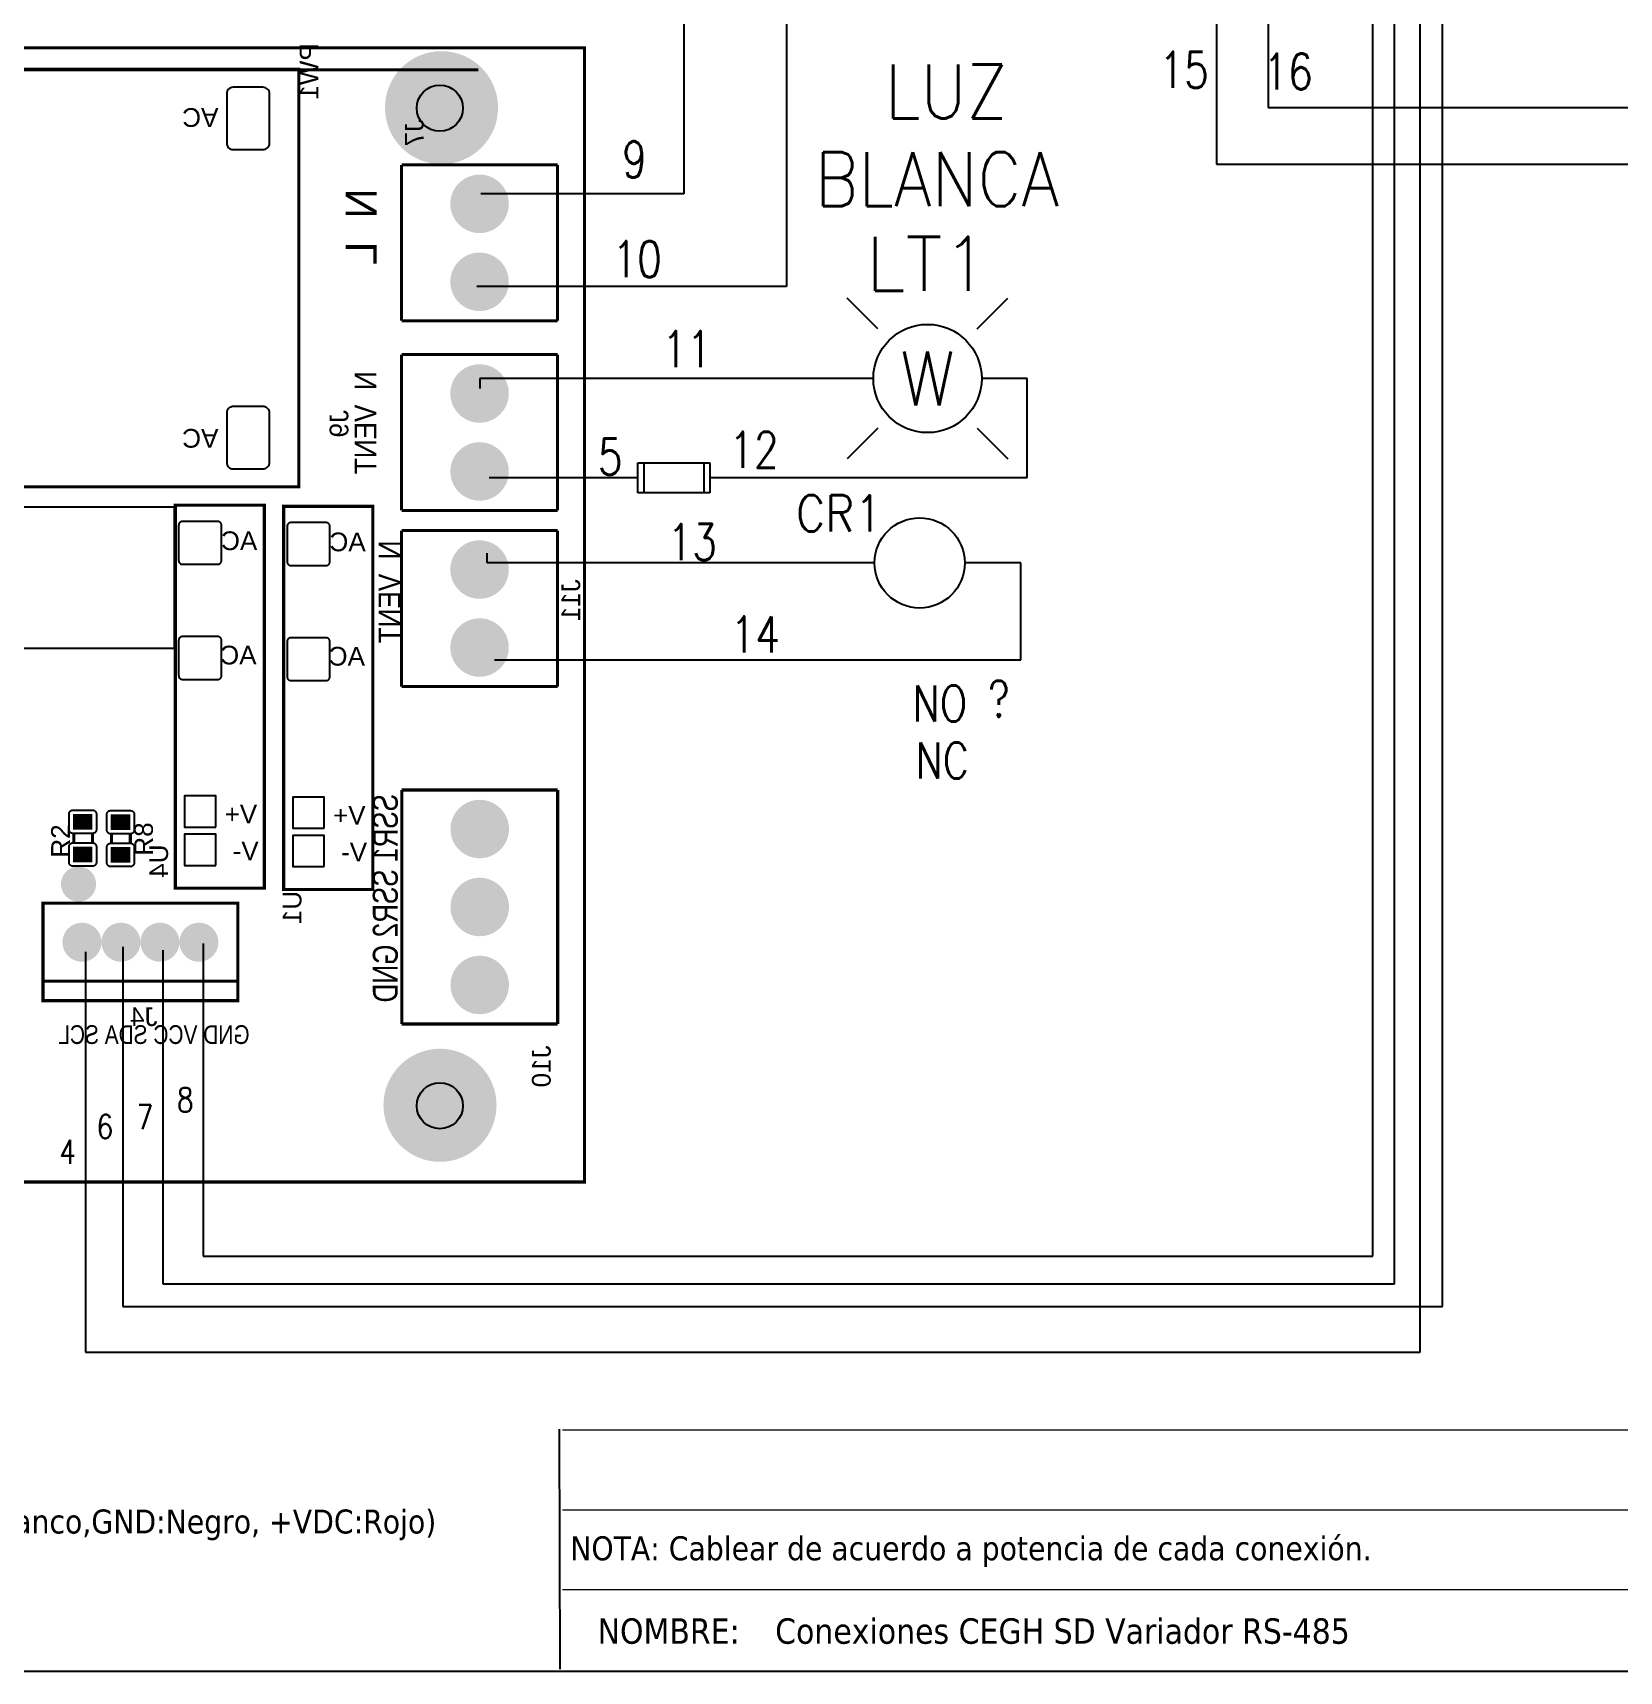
# Model space of a CAD drawing. Header units: inches. Extents: x 15 to 154, y 10 to 111.
# Drawn here: x 134.09 to 142.33, y 94.57 to 103.08 of the extents above; entities that cross this region are included whole.
import ezdxf
from ezdxf.enums import TextEntityAlignment as Align

# ---------------------------------------------------------------- set-up
doc = ezdxf.new("R2010")
doc.units = ezdxf.units.IN
doc.header["$MEASUREMENT"] = 0
doc.linetypes.add('CENTERX2', pattern=[20.32, 12.7, -2.54, 2.54, -2.54])
for name, color, linetype in [('BLK_12AWG', 7, 'Continuous'), ('DESC', 1, 'Continuous'), ('GRY_20AWG', 250, 'Continuous'), ('MISC', 250, 'Continuous'), ('SYMS', 7, 'Continuous'), ('TAGS', 250, 'Continuous'), ('WIREFIXED', 7, 'Continuous'), ('XREF', 7, 'Continuous')]:
    doc.layers.add(name, color=color, linetype=linetype)
doc.styles.add('SLDTEXTSTYLE0', font='tahoma.ttf')
doc.styles.add('WD', font='romans.shx')

# ---------------------------------------------------------------- blocks, each defined once
blk = doc.blocks.new('RPAD')
blk.add_trace([(-0.5, -0.5), (-0.5, 0.5), (0.5, -0.5), (0.5, 0.5)])
blk = doc.blocks.new('EPAD')
at = {"const_width": 0.5}
blk.add_lwpolyline([(-0.25, 0, 1), (0.25, 0, 1)], format="xyb", close=True, dxfattribs=at)
blk = doc.blocks.new('muflaCard')
at = {"const_width": 0.008}
for points in [[(132.5841, 99.0216), (137.3093, 99.0216), (137.3093, 101.9311), (132.5841, 101.9311), (132.5841, 99.0216)], [(132.5841, 99.0216), (137.3093, 99.0216), (137.3093, 101.9311), (132.5841, 101.9311), (132.5841, 99.0216)], [(132.5841, 99.0216), (137.3093, 99.0216), (137.3093, 101.9311), (132.5841, 101.9311), (132.5841, 99.0216)], [(134.5133, 100.805), (136.5763, 100.805), (136.5763, 101.8758), (134.5133, 101.8758), (134.5133, 100.805)], [(134.5133, 100.805), (136.5763, 100.805), (136.5763, 101.8758), (134.5133, 101.8758), (134.5133, 100.805)], [(134.5133, 100.805), (136.5763, 100.805), (136.5763, 101.8758), (134.5133, 101.8758), (134.5133, 100.805)], [(137.0366, 101.8747), (133.3752, 101.8747)], [(137.0366, 101.8747), (133.3752, 101.8747)], [(137.0366, 101.8747), (133.3752, 101.8747)], [(137.24, 101.6308), (136.84, 101.6308)], [(136.84, 101.2308), (136.84, 101.6308)], [(137.24, 101.6308), (136.84, 101.6308)], [(136.84, 101.2308), (136.84, 101.6308)], [(137.24, 101.6308), (136.84, 101.6308)], [(136.84, 101.2308), (136.84, 101.6308)], [(137.24, 101.2308), (137.24, 101.6308)], [(137.24, 101.2308), (137.24, 101.6308)], [(137.24, 101.2308), (137.24, 101.6308)], [(137.24, 101.2308), (136.84, 101.2308)], [(137.24, 101.2308), (136.84, 101.2308)], [(137.24, 101.2308), (136.84, 101.2308)], [(137.24, 101.1443), (136.84, 101.1443)], [(136.84, 100.7443), (136.84, 101.1443)], [(137.24, 101.1443), (136.84, 101.1443)], [(136.84, 100.7443), (136.84, 101.1443)], [(137.24, 101.1443), (136.84, 101.1443)], [(136.84, 100.7443), (136.84, 101.1443)], [(137.24, 100.7443), (137.24, 101.1443)], [(137.24, 100.7443), (137.24, 101.1443)], [(137.24, 100.7443), (137.24, 101.1443)], [(136.2596, 99.7752), (136.488, 99.7752), (136.488, 100.7578), (136.2596, 100.7578), (136.2596, 99.7752)], [(136.2596, 99.7752), (136.488, 99.7752), (136.488, 100.7578), (136.2596, 100.7578), (136.2596, 99.7752)], [(136.2596, 99.7752), (136.488, 99.7752), (136.488, 100.7578), (136.2596, 100.7578), (136.2596, 99.7752)], [(136.5376, 99.7722), (136.766, 99.7722), (136.766, 100.7548), (136.5376, 100.7548), (136.5376, 99.7722)], [(136.5376, 99.7722), (136.766, 99.7722), (136.766, 100.7548), (136.5376, 100.7548), (136.5376, 99.7722)], [(136.5376, 99.7722), (136.766, 99.7722), (136.766, 100.7548), (136.5376, 100.7548), (136.5376, 99.7722)], [(137.24, 100.7443), (136.84, 100.7443)], [(137.24, 100.7443), (136.84, 100.7443)], [(137.24, 100.7443), (136.84, 100.7443)], [(137.24, 100.6927), (136.84, 100.6927)], [(136.84, 100.2927), (136.84, 100.6927)], [(137.24, 100.6927), (136.84, 100.6927)], [(136.84, 100.2927), (136.84, 100.6927)], [(137.24, 100.6927), (136.84, 100.6927)], [(136.84, 100.2927), (136.84, 100.6927)], [(137.24, 100.2927), (137.24, 100.6927)], [(137.24, 100.2927), (137.24, 100.6927)], [(137.24, 100.2927), (137.24, 100.6927)], [(137.24, 100.2927), (136.84, 100.2927)], [(137.24, 100.2927), (136.84, 100.2927)], [(137.24, 100.2927), (136.84, 100.2927)], [(136.8404, 100.0271), (137.2404, 100.0271)], [(136.8404, 99.4271), (136.8404, 100.0271)], [(136.8404, 100.0271), (137.2404, 100.0271)], [(136.8404, 99.4271), (136.8404, 100.0271)], [(136.8404, 100.0271), (137.2404, 100.0271)], [(136.8404, 99.4271), (136.8404, 100.0271)], [(137.2404, 100.0271), (137.2404, 99.4271)], [(137.2404, 100.0271), (137.2404, 99.4271)], [(137.2404, 100.0271), (137.2404, 99.4271)], [(135.9992, 99.8907), (135.9992, 99.9177)], [(135.9992, 99.8907), (135.9992, 99.9177)], [(135.9992, 99.8907), (135.9992, 99.9177)], [(136.0472, 99.8907), (136.0472, 99.9187)], [(136.0472, 99.8907), (136.0472, 99.9187)], [(136.0472, 99.8907), (136.0472, 99.9187)], [(136.0962, 99.8897), (136.0962, 99.9167)], [(136.0962, 99.8897), (136.0962, 99.9167)], [(136.0962, 99.8897), (136.0962, 99.9167)], [(136.1442, 99.8897), (136.1442, 99.9177)], [(136.1442, 99.8897), (136.1442, 99.9177)], [(136.1442, 99.8897), (136.1442, 99.9177)], [(135.9202, 99.4867), (136.4202, 99.4867), (136.4202, 99.7367), (135.9202, 99.7367), (135.9202, 99.4867)], [(135.9202, 99.4867), (136.4202, 99.4867), (136.4202, 99.7367), (135.9202, 99.7367), (135.9202, 99.4867)], [(135.9202, 99.4867), (136.4202, 99.4867), (136.4202, 99.7367), (135.9202, 99.7367), (135.9202, 99.4867)], [(135.9202, 99.5367), (136.4202, 99.5367)], [(135.9202, 99.5367), (136.4202, 99.5367)], [(135.9202, 99.5367), (136.4202, 99.5367)], [(136.8404, 99.4271), (137.2404, 99.4271)], [(136.8404, 99.4271), (137.2404, 99.4271)], [(136.8404, 99.4271), (137.2404, 99.4271)]]:
    blk.add_lwpolyline(points, dxfattribs=at)
for points in [[(136.4084, 101.6698), (136.4844, 101.6698), (136.4878, 101.6702), (136.491, 101.6711), (136.4939, 101.6727), (136.4964, 101.6747), (136.4985, 101.6773), (136.5, 101.6801), (136.501, 101.6834), (136.5014, 101.6868), (136.5014, 101.8128), (136.501, 101.8163), (136.5, 101.8195), (136.4985, 101.8224), (136.4964, 101.8249), (136.4939, 101.827), (136.491, 101.8285), (136.4878, 101.8295), (136.4844, 101.8298), (136.4084, 101.8298), (136.4049, 101.8295), (136.4017, 101.8285), (136.3988, 101.827), (136.3963, 101.8249), (136.3942, 101.8224), (136.3927, 101.8195), (136.3917, 101.8163), (136.3914, 101.8128), (136.3914, 101.6868), (136.3917, 101.6834), (136.3927, 101.6801), (136.3942, 101.6773), (136.3963, 101.6747), (136.3988, 101.6727), (136.4017, 101.6711), (136.4049, 101.6702), (136.4084, 101.6698)], [(136.4084, 100.8509), (136.4844, 100.8509), (136.4878, 100.8513), (136.491, 100.8522), (136.4939, 100.8538), (136.4964, 100.8559), (136.4985, 100.8584), (136.5, 100.8612), (136.501, 100.8645), (136.5014, 100.8679), (136.5014, 100.9939), (136.501, 100.9974), (136.5, 101.0006), (136.4985, 101.0035), (136.4964, 101.006), (136.4939, 101.0081), (136.491, 101.0096), (136.4878, 101.0106), (136.4844, 101.0109), (136.4084, 101.0109), (136.4049, 101.0106), (136.4017, 101.0096), (136.3988, 101.0081), (136.3963, 101.006), (136.3942, 101.0035), (136.3927, 101.0006), (136.3917, 100.9974), (136.3914, 100.9939), (136.3914, 100.8679), (136.3917, 100.8645), (136.3927, 100.8612), (136.3942, 100.8584), (136.3963, 100.8559), (136.3988, 100.8538), (136.4017, 100.8522), (136.4049, 100.8513), (136.4084, 100.8509)], [(136.3782, 100.6161), (136.3782, 100.7061), (136.3782, 100.7071), (136.378, 100.7081), (136.3778, 100.7091), (136.3775, 100.71), (136.377, 100.7109), (136.3766, 100.7117), (136.376, 100.7125), (136.3753, 100.7132), (136.3746, 100.7138), (136.3739, 100.7144), (136.373, 100.7149), (136.3722, 100.7153), (136.3712, 100.7156), (136.3703, 100.7159), (136.3693, 100.716), (136.3682, 100.7161), (136.2782, 100.7161), (136.2772, 100.716), (136.2762, 100.7159), (136.2752, 100.7156), (136.2743, 100.7153), (136.2734, 100.7149), (136.2726, 100.7144), (136.2718, 100.7138), (136.2711, 100.7132), (136.2705, 100.7125), (136.2699, 100.7117), (136.2694, 100.7109), (136.269, 100.71), (136.2687, 100.7091), (136.2684, 100.7081), (136.2683, 100.7071), (136.2682, 100.7061), (136.2682, 100.6161), (136.2683, 100.615), (136.2684, 100.614), (136.2687, 100.6131), (136.269, 100.6121), (136.2694, 100.6113), (136.2699, 100.6104), (136.2705, 100.6097), (136.2711, 100.609), (136.2718, 100.6083), (136.2726, 100.6078), (136.2734, 100.6073), (136.2743, 100.6068), (136.2752, 100.6065), (136.2762, 100.6063), (136.2772, 100.6061), (136.2782, 100.6061), (136.3682, 100.6061), (136.3693, 100.6061), (136.3703, 100.6063), (136.3712, 100.6065), (136.3722, 100.6068), (136.373, 100.6073), (136.3739, 100.6078), (136.3746, 100.6083), (136.3753, 100.609), (136.376, 100.6097), (136.3766, 100.6104), (136.377, 100.6113), (136.3775, 100.6121), (136.3778, 100.6131), (136.378, 100.614), (136.3782, 100.615), (136.3782, 100.6161)], [(136.6562, 100.6131), (136.6562, 100.7031), (136.6562, 100.7041), (136.656, 100.7051), (136.6558, 100.7061), (136.6555, 100.707), (136.655, 100.7079), (136.6546, 100.7087), (136.654, 100.7095), (136.6533, 100.7102), (136.6526, 100.7108), (136.6519, 100.7114), (136.651, 100.7119), (136.6502, 100.7123), (136.6492, 100.7126), (136.6483, 100.7129), (136.6473, 100.713), (136.6462, 100.7131), (136.5562, 100.7131), (136.5552, 100.713), (136.5542, 100.7129), (136.5532, 100.7126), (136.5523, 100.7123), (136.5514, 100.7119), (136.5506, 100.7114), (136.5498, 100.7108), (136.5491, 100.7102), (136.5485, 100.7095), (136.5479, 100.7087), (136.5474, 100.7079), (136.547, 100.707), (136.5467, 100.7061), (136.5464, 100.7051), (136.5463, 100.7041), (136.5462, 100.7031), (136.5462, 100.6131), (136.5463, 100.612), (136.5464, 100.611), (136.5467, 100.6101), (136.547, 100.6091), (136.5474, 100.6083), (136.5479, 100.6074), (136.5485, 100.6067), (136.5491, 100.606), (136.5498, 100.6053), (136.5506, 100.6048), (136.5514, 100.6043), (136.5523, 100.6038), (136.5532, 100.6035), (136.5542, 100.6033), (136.5552, 100.6031), (136.5562, 100.6031), (136.6462, 100.6031), (136.6473, 100.6031), (136.6483, 100.6033), (136.6492, 100.6035), (136.6502, 100.6038), (136.651, 100.6043), (136.6519, 100.6048), (136.6526, 100.6053), (136.6533, 100.606), (136.654, 100.6067), (136.6546, 100.6074), (136.655, 100.6083), (136.6555, 100.6091), (136.6558, 100.6101), (136.656, 100.611), (136.6562, 100.612), (136.6562, 100.6131)], [(136.3782, 100.3208), (136.3782, 100.4108), (136.3782, 100.4118), (136.378, 100.4128), (136.3778, 100.4138), (136.3775, 100.4147), (136.377, 100.4156), (136.3766, 100.4164), (136.376, 100.4172), (136.3753, 100.4179), (136.3746, 100.4185), (136.3739, 100.4191), (136.373, 100.4196), (136.3722, 100.42), (136.3712, 100.4204), (136.3703, 100.4206), (136.3693, 100.4207), (136.3682, 100.4208), (136.2782, 100.4208), (136.2772, 100.4207), (136.2762, 100.4206), (136.2752, 100.4204), (136.2743, 100.42), (136.2734, 100.4196), (136.2726, 100.4191), (136.2718, 100.4185), (136.2711, 100.4179), (136.2705, 100.4172), (136.2699, 100.4164), (136.2694, 100.4156), (136.269, 100.4147), (136.2687, 100.4138), (136.2684, 100.4128), (136.2683, 100.4118), (136.2682, 100.4108), (136.2682, 100.3208), (136.2683, 100.3198), (136.2684, 100.3187), (136.2687, 100.3178), (136.269, 100.3169), (136.2694, 100.316), (136.2699, 100.3152), (136.2705, 100.3144), (136.2711, 100.3137), (136.2718, 100.313), (136.2726, 100.3125), (136.2734, 100.312), (136.2743, 100.3116), (136.2752, 100.3112), (136.2762, 100.311), (136.2772, 100.3108), (136.2782, 100.3108), (136.3682, 100.3108), (136.3693, 100.3108), (136.3703, 100.311), (136.3712, 100.3112), (136.3722, 100.3116), (136.373, 100.312), (136.3739, 100.3125), (136.3746, 100.313), (136.3753, 100.3137), (136.376, 100.3144), (136.3766, 100.3152), (136.377, 100.316), (136.3775, 100.3169), (136.3778, 100.3178), (136.378, 100.3187), (136.3782, 100.3198), (136.3782, 100.3208)], [(136.6562, 100.3178), (136.6562, 100.4078), (136.6562, 100.4088), (136.656, 100.4098), (136.6558, 100.4108), (136.6555, 100.4117), (136.655, 100.4126), (136.6546, 100.4134), (136.654, 100.4142), (136.6533, 100.4149), (136.6526, 100.4155), (136.6519, 100.4161), (136.651, 100.4166), (136.6502, 100.417), (136.6492, 100.4174), (136.6483, 100.4176), (136.6473, 100.4177), (136.6462, 100.4178), (136.5562, 100.4178), (136.5552, 100.4177), (136.5542, 100.4176), (136.5532, 100.4174), (136.5523, 100.417), (136.5514, 100.4166), (136.5506, 100.4161), (136.5498, 100.4155), (136.5491, 100.4149), (136.5485, 100.4142), (136.5479, 100.4134), (136.5474, 100.4126), (136.547, 100.4117), (136.5467, 100.4108), (136.5464, 100.4098), (136.5463, 100.4088), (136.5462, 100.4078), (136.5462, 100.3178), (136.5463, 100.3168), (136.5464, 100.3157), (136.5467, 100.3148), (136.547, 100.3139), (136.5474, 100.313), (136.5479, 100.3122), (136.5485, 100.3114), (136.5491, 100.3107), (136.5498, 100.31), (136.5506, 100.3095), (136.5514, 100.309), (136.5523, 100.3086), (136.5532, 100.3082), (136.5542, 100.308), (136.5552, 100.3078), (136.5562, 100.3078), (136.6462, 100.3078), (136.6473, 100.3078), (136.6483, 100.308), (136.6492, 100.3082), (136.6502, 100.3086), (136.651, 100.309), (136.6519, 100.3095), (136.6526, 100.31), (136.6533, 100.3107), (136.654, 100.3114), (136.6546, 100.3122), (136.655, 100.313), (136.6555, 100.3139), (136.6558, 100.3148), (136.656, 100.3157), (136.6562, 100.3168), (136.6562, 100.3178)], [(136.3632, 99.9321), (136.3632, 100.0121), (136.2832, 100.0121), (136.2832, 99.9321), (136.3632, 99.9321)], [(136.6412, 99.9291), (136.6412, 100.0091), (136.5612, 100.0091), (136.5612, 99.9291), (136.6412, 99.9291)], [(135.9872, 99.9257), (135.9872, 99.9657), (135.9873, 99.9667), (135.9874, 99.9677), (135.9877, 99.9687), (135.988, 99.9696), (135.9884, 99.9705), (135.9889, 99.9713), (135.9895, 99.9721), (135.9901, 99.9728), (135.9908, 99.9734), (135.9916, 99.974), (135.9924, 99.9745), (135.9933, 99.9749), (135.9942, 99.9752), (135.9952, 99.9755), (135.9962, 99.9756), (135.9972, 99.9757), (136.0472, 99.9757), (136.0483, 99.9756), (136.0493, 99.9755), (136.0502, 99.9752), (136.0512, 99.9749), (136.052, 99.9745), (136.0529, 99.974), (136.0536, 99.9734), (136.0543, 99.9728), (136.055, 99.9721), (136.0556, 99.9713), (136.056, 99.9705), (136.0565, 99.9696), (136.0568, 99.9687), (136.057, 99.9677), (136.0572, 99.9667), (136.0572, 99.9657), (136.0572, 99.9257), (136.0572, 99.9246), (136.057, 99.9236), (136.0568, 99.9227), (136.0565, 99.9217), (136.056, 99.9209), (136.0556, 99.92), (136.055, 99.9193), (136.0543, 99.9186), (136.0536, 99.9179), (136.0529, 99.9173), (136.052, 99.9169), (136.0512, 99.9164), (136.0502, 99.9161), (136.0493, 99.9159), (136.0483, 99.9157), (136.0472, 99.9157), (135.9972, 99.9157), (135.9962, 99.9157), (135.9952, 99.9159), (135.9942, 99.9161), (135.9933, 99.9164), (135.9924, 99.9169), (135.9916, 99.9173), (135.9908, 99.9179), (135.9901, 99.9186), (135.9895, 99.9193), (135.9889, 99.92), (135.9884, 99.9209), (135.988, 99.9217), (135.9877, 99.9227), (135.9874, 99.9236), (135.9873, 99.9246), (135.9872, 99.9257)], [(136.0842, 99.9247), (136.0842, 99.9647), (136.0843, 99.9657), (136.0844, 99.9667), (136.0847, 99.9677), (136.085, 99.9686), (136.0854, 99.9695), (136.0859, 99.9703), (136.0865, 99.9711), (136.0871, 99.9718), (136.0878, 99.9724), (136.0886, 99.973), (136.0894, 99.9735), (136.0903, 99.9739), (136.0912, 99.9742), (136.0922, 99.9745), (136.0932, 99.9746), (136.0942, 99.9747), (136.1442, 99.9747), (136.1453, 99.9746), (136.1463, 99.9745), (136.1472, 99.9742), (136.1482, 99.9739), (136.149, 99.9735), (136.1499, 99.973), (136.1506, 99.9724), (136.1513, 99.9718), (136.152, 99.9711), (136.1526, 99.9703), (136.153, 99.9695), (136.1535, 99.9686), (136.1538, 99.9677), (136.154, 99.9667), (136.1542, 99.9657), (136.1542, 99.9647), (136.1542, 99.9247), (136.1542, 99.9236), (136.154, 99.9226), (136.1538, 99.9217), (136.1535, 99.9207), (136.153, 99.9199), (136.1526, 99.919), (136.152, 99.9183), (136.1513, 99.9176), (136.1506, 99.9169), (136.1499, 99.9163), (136.149, 99.9159), (136.1482, 99.9154), (136.1472, 99.9151), (136.1463, 99.9149), (136.1453, 99.9147), (136.1442, 99.9147), (136.0942, 99.9147), (136.0932, 99.9147), (136.0922, 99.9149), (136.0912, 99.9151), (136.0903, 99.9154), (136.0894, 99.9159), (136.0886, 99.9163), (136.0878, 99.9169), (136.0871, 99.9176), (136.0865, 99.9183), (136.0859, 99.919), (136.0854, 99.9199), (136.085, 99.9207), (136.0847, 99.9217), (136.0844, 99.9226), (136.0843, 99.9236), (136.0842, 99.9247)], [(136.3632, 99.8337), (136.3632, 99.9137), (136.2832, 99.9137), (136.2832, 99.8337), (136.3632, 99.8337)], [(136.6412, 99.8307), (136.6412, 99.9107), (136.5612, 99.9107), (136.5612, 99.8307), (136.6412, 99.8307)], [(135.9872, 99.8417), (135.9872, 99.8817), (135.9873, 99.8827), (135.9874, 99.8837), (135.9877, 99.8847), (135.988, 99.8856), (135.9884, 99.8865), (135.9889, 99.8873), (135.9895, 99.8881), (135.9901, 99.8888), (135.9908, 99.8894), (135.9916, 99.89), (135.9924, 99.8905), (135.9933, 99.8909), (135.9942, 99.8912), (135.9952, 99.8915), (135.9962, 99.8916), (135.9972, 99.8917), (136.0472, 99.8917), (136.0483, 99.8916), (136.0493, 99.8915), (136.0502, 99.8912), (136.0512, 99.8909), (136.052, 99.8905), (136.0529, 99.89), (136.0536, 99.8894), (136.0543, 99.8888), (136.055, 99.8881), (136.0556, 99.8873), (136.056, 99.8865), (136.0565, 99.8856), (136.0568, 99.8847), (136.057, 99.8837), (136.0572, 99.8827), (136.0572, 99.8817), (136.0572, 99.8417), (136.0572, 99.8406), (136.057, 99.8396), (136.0568, 99.8387), (136.0565, 99.8377), (136.056, 99.8369), (136.0556, 99.836), (136.055, 99.8353), (136.0543, 99.8346), (136.0536, 99.8339), (136.0529, 99.8333), (136.052, 99.8329), (136.0512, 99.8324), (136.0502, 99.8321), (136.0493, 99.8319), (136.0483, 99.8317), (136.0472, 99.8317), (135.9972, 99.8317), (135.9962, 99.8317), (135.9952, 99.8319), (135.9942, 99.8321), (135.9933, 99.8324), (135.9924, 99.8329), (135.9916, 99.8333), (135.9908, 99.8339), (135.9901, 99.8346), (135.9895, 99.8353), (135.9889, 99.836), (135.9884, 99.8369), (135.988, 99.8377), (135.9877, 99.8387), (135.9874, 99.8396), (135.9873, 99.8406), (135.9872, 99.8417)], [(136.0842, 99.8407), (136.0842, 99.8807), (136.0843, 99.8817), (136.0844, 99.8827), (136.0847, 99.8837), (136.085, 99.8846), (136.0854, 99.8855), (136.0859, 99.8863), (136.0865, 99.8871), (136.0871, 99.8878), (136.0878, 99.8884), (136.0886, 99.889), (136.0894, 99.8895), (136.0903, 99.8899), (136.0912, 99.8902), (136.0922, 99.8905), (136.0932, 99.8906), (136.0942, 99.8907), (136.1442, 99.8907), (136.1453, 99.8906), (136.1463, 99.8905), (136.1472, 99.8902), (136.1482, 99.8899), (136.149, 99.8895), (136.1499, 99.889), (136.1506, 99.8884), (136.1513, 99.8878), (136.152, 99.8871), (136.1526, 99.8863), (136.153, 99.8855), (136.1535, 99.8846), (136.1538, 99.8837), (136.154, 99.8827), (136.1542, 99.8817), (136.1542, 99.8807), (136.1542, 99.8407), (136.1542, 99.8396), (136.154, 99.8386), (136.1538, 99.8377), (136.1535, 99.8367), (136.153, 99.8359), (136.1526, 99.835), (136.152, 99.8343), (136.1513, 99.8336), (136.1506, 99.8329), (136.1499, 99.8323), (136.149, 99.8319), (136.1482, 99.8314), (136.1472, 99.8311), (136.1463, 99.8309), (136.1453, 99.8307), (136.1442, 99.8307), (136.0942, 99.8307), (136.0932, 99.8307), (136.0922, 99.8309), (136.0912, 99.8311), (136.0903, 99.8314), (136.0894, 99.8319), (136.0886, 99.8323), (136.0878, 99.8329), (136.0871, 99.8336), (136.0865, 99.8343), (136.0859, 99.835), (136.0854, 99.8359), (136.085, 99.8367), (136.0847, 99.8377), (136.0844, 99.8386), (136.0843, 99.8396), (136.0842, 99.8407)]]:
    blk.add_lwpolyline(points, close=True)
blk.add_lwpolyline([(135.2867, 100.7535), (136.257, 100.7535), (136.257, 100.39), (135.2867, 100.39), (135.2867, 100.7535)])
for centre in [(136.9382, 101.7763), (136.9382, 101.7763), (136.9382, 101.7763), (136.9382, 99.2173), (136.9382, 99.2173), (136.9382, 99.2173)]:
    blk.add_circle(centre, 0.0591)
for p, xscale, yscale in [((136.9424, 101.7775), 0.29, 0.29), ((137.04, 101.5308), 0.15, 0.15), ((137.04, 101.3308), 0.15, 0.15), ((137.04, 101.0443), 0.15, 0.15), ((137.04, 100.8443), 0.15, 0.15), ((137.04, 100.5927), 0.15, 0.15), ((137.04, 100.3927), 0.15, 0.15), ((137.0404, 99.9271), 0.15, 0.15), ((136.0115, 99.7859), 0.09, 0.09), ((137.0404, 99.7271), 0.15, 0.15), ((136.0202, 99.6367), 0.1, 0.1), ((136.1202, 99.6367), 0.1, 0.1), ((136.2202, 99.6367), 0.1, 0.1), ((136.3202, 99.6367), 0.1, 0.1), ((137.0404, 99.5271), 0.15, 0.15), ((136.9385, 99.2185), 0.29, 0.29)]:
    blk.add_blockref('EPAD', p, dxfattribs=dict(xscale=xscale, yscale=yscale))
at = {"xscale": 0.04, "yscale": 0.05, "rotation": 90}
for p in [(136.0222, 99.9457), (136.1192, 99.9447), (136.0222, 99.8617), (136.1192, 99.8607)]:
    blk.add_blockref('RPAD', p, dxfattribs=at)
at = {"text_generation_flag": 2}
for s, height, width, p in [('PW1', 0.048, 1.041667, (136.6264, 101.9429)), ('PW1', 0.048, 1.041667, (136.6264, 101.9429)), ('PW1', 0.048, 1.041667, (136.6264, 101.9429)), ('J7', 0.048, 1.041667, (136.8964, 101.7486)), ('J7', 0.048, 1.041667, (136.8964, 101.7486)), ('J7', 0.048, 1.041667, (136.8964, 101.7486)), ('N  VENT', 0.056, 0.892857, (136.7753, 101.1013)), ('N  VENT', 0.056, 0.892857, (136.7753, 101.1013)), ('N  VENT', 0.056, 0.892857, (136.7753, 101.1013)), ('J9', 0.048, 1.041667, (136.7035, 101.0021)), ('J9', 0.048, 1.041667, (136.7035, 101.0021)), ('J9', 0.048, 1.041667, (136.7035, 101.0021)), ('N  VENT', 0.056, 0.892857, (136.8373, 100.6673)), ('N  VENT', 0.056, 0.892857, (136.8373, 100.6673)), ('N  VENT', 0.056, 0.892857, (136.8373, 100.6673)), ('J11', 0.048, 1.041667, (137.298, 100.5677)), ('J11', 0.048, 1.041667, (137.298, 100.5677)), ('J11', 0.048, 1.041667, (137.298, 100.5677)), ('SSR1 SSR2 GND', 0.064, 0.78125, (136.8302, 100.0172)), ('SSR1 SSR2 GND', 0.064, 0.78125, (136.8302, 100.0172)), ('SSR1 SSR2 GND', 0.064, 0.78125, (136.8302, 100.0172)), ('U4', 0.048, 1.041667, (136.241, 99.8875)), ('U4', 0.048, 1.041667, (136.241, 99.8875)), ('U4', 0.048, 1.041667, (136.241, 99.8875)), ('U1', 0.048, 1.041667, (136.583, 99.7685)), ('U1', 0.048, 1.041667, (136.583, 99.7685)), ('U1', 0.048, 1.041667, (136.583, 99.7685)), ('J10', 0.048, 1.041667, (137.2224, 99.3721)), ('J10', 0.048, 1.041667, (137.2224, 99.3721)), ('J10', 0.048, 1.041667, (137.2224, 99.3721))]:
    blk.add_text(s, height=height, rotation=90, dxfattribs=dict(at, width=width)).set_placement(p)
at = {"width": 1.041667}
for s, rotation, p in [('AC', 180, (136.3703, 101.7763)), ('AC', 180, (136.3703, 101.7763)), ('AC', 180, (136.3703, 101.7763)), ('AC', 180, (136.3703, 100.9534)), ('AC', 180, (136.3703, 100.9534)), ('AC', 180, (136.3703, 100.9534)), ('R2', 90, (135.9892, 99.8537)), ('R2', 90, (135.9892, 99.8537)), ('R2', 90, (135.9892, 99.8537)), ('R8', 90, (136.2022, 99.8587)), ('R8', 90, (136.2022, 99.8587)), ('R8', 90, (136.2022, 99.8587))]:
    blk.add_text(s, height=0.048, rotation=rotation, dxfattribs=at).set_placement(p)
at = {"text_generation_flag": 2}
blk.add_text('N  L', height=0.08, rotation=90, dxfattribs=at).set_placement((136.7763, 101.5703))
blk.add_text('N  L', height=0.08, rotation=90, dxfattribs=at).set_placement((136.7763, 101.5703))
blk.add_text('N  L', height=0.08, rotation=90, dxfattribs=at).set_placement((136.7763, 101.5703))
for s, width, p in [('AC', 1.041667, (136.4701, 100.6426)), ('AC', 1.041667, (136.4701, 100.6426)), ('AC', 1.041667, (136.4701, 100.6426)), ('AC', 1.041667, (136.7481, 100.6396)), ('AC', 1.041667, (136.7481, 100.6396)), ('AC', 1.041667, (136.7481, 100.6396)), ('AC', 1.041667, (136.4682, 100.3493)), ('AC', 1.041667, (136.4682, 100.3493)), ('AC', 1.041667, (136.4682, 100.3493)), ('AC', 1.041667, (136.7462, 100.3463)), ('AC', 1.041667, (136.7462, 100.3463)), ('AC', 1.041667, (136.7462, 100.3463)), ('V+', 1.041667, (136.4697, 99.9416)), ('V+', 1.041667, (136.4697, 99.9416)), ('V+', 1.041667, (136.4697, 99.9416)), ('V+', 1.041667, (136.7477, 99.9386)), ('V+', 1.041667, (136.7477, 99.9386)), ('V+', 1.041667, (136.7477, 99.9386)), ('V-', 1.041667, (136.4736, 99.8471)), ('V-', 1.041667, (136.4736, 99.8471)), ('V-', 1.041667, (136.4736, 99.8471)), ('V-', 1.041667, (136.7516, 99.8441)), ('V-', 1.041667, (136.7516, 99.8441)), ('V-', 1.041667, (136.7516, 99.8441)), ('J4', 1.041667, (136.2142, 99.4217)), ('J4', 1.041667, (136.2142, 99.4217)), ('J4', 1.041667, (136.2142, 99.4217)), ('GND VCC SDA SCL', 0.833333, (136.4502, 99.3758)), ('GND VCC SDA SCL', 0.833333, (136.4502, 99.3758)), ('GND VCC SDA SCL', 0.833333, (136.4502, 99.3758))]:
    blk.add_text(s, height=0.048, dxfattribs=dict(at, width=width)).set_placement(p)
blk = doc.blocks.new('HLT1W')
for p, q in [((-0.1149, 0.1149), (-0.1856, 0.1856)), ((0.1149, 0.1149), (0.1856, 0.1856)), ((-0.1149, -0.1149), (-0.1856, -0.1856)), ((0.1149, -0.1149), (0.1856, -0.1856))]:
    blk.add_line(p, q)
blk.add_circle((0, 0), 0.125)
at = {"style": 'WD', "width": 0.7}
for tag, p in [('INST', (0.0055, 0.5282)), ('LOC', (0.0055, 0.3586))]:
    blk.add_attdef(tag, text='', height=0.125, dxfattribs=at).set_placement(p, align=Align.CENTER)
at = {"style": 'WD'}
blk.add_attdef('TAG1', text='', height=0.125, dxfattribs=at).set_placement((0, 0.2024), align=Align.CENTER)
at = {"style": 'WD', "flags": 9}
blk.add_attdef('FAMILY', text='', height=0.01, dxfattribs=at).set_placement((-0.0053, 0.1606), align=Align.CENTER)
at = {"linetype": 'Continuous', "style": 'WD', "flags": 1}
for tag, p in [('MFG', (0, 0.1208)), ('CAT', (0, 0.1403))]:
    blk.add_attdef(tag, text='', height=0.01, dxfattribs=at).set_placement(p, align=Align.MIDDLE)
at = {"style": 'WD'}
for tag, p, width in [('DESC1', (1.125, 0), 0.9), ('WDTAGALT', (1.125, -0.3125), 0.7)]:
    blk.add_attdef(tag, p, '', height=0.125, dxfattribs=dict(at, width=width))
at = {"linetype": 'Continuous', "style": 'WD', "flags": 9}
blk.add_attdef('ASSYCODE', text='', height=0.01, dxfattribs=at).set_placement((-0.001, 0.0957), align=Align.CENTER)
at = {"style": 'WD'}
blk.add_attdef('COLOR', text='', height=0.125, dxfattribs=at).set_placement((0, 0), align=Align.MIDDLE)
at = {"style": 'WD', "flags": 1}
for tag, p in [('X4TERM01', (-0.125, 0)), ('X1TERM02', (0.125, 0))]:
    blk.add_attdef(tag, p, '', height=0.0125, dxfattribs=at)
at = {"linetype": 'Continuous', "style": 'WD', "flags": 8}
blk.add_attdef('TERM01', text='', height=0.125, dxfattribs=at).set_placement((-0.175, -0.0314), align=Align.TOP_RIGHT)
blk.add_attdef('TERM02', text='', height=0.125, dxfattribs=at).set_placement((0.175, -0.0314), align=Align.TOP_LEFT)
at = {"style": 'WD', "width": 0.9}
blk.add_attdef('DESC2', text='', height=0.125, dxfattribs=at).set_placement((1.125, -0.0312), align=Align.TOP_LEFT)
blk = doc.blocks.new('HCR1')
blk.add_circle((0, 0), 0.1562)
at = {"style": 'WD'}
for tag, width, p in [('INST', 0.7, (0.0055, 0.5282)), ('LOC', 0.7, (0.0055, 0.3586)), ('TAG1', 0.9, (0, 0.2024))]:
    blk.add_attdef(tag, text='', height=0.125, dxfattribs=dict(at, width=width)).set_placement(p, align=Align.CENTER)
at = {"style": 'WD', "flags": 9}
blk.add_attdef('FAMILY', text='', height=0.01, dxfattribs=at).set_placement((-0.0053, 0.1698), align=Align.CENTER)
at = {"style": 'WD'}
for tag, p, width in [('DESC1', (1.126, 0.0757), 0.9), ('DESC2', (1.126, -0.0806), 0.9), ('DESC3', (1.126, -0.2368), 0.9), ('XREFNO', (1.3591, -0.3931), 0.8), ('XREFNC', (1.3591, -0.5493), 0.8)]:
    blk.add_attdef(tag, p, '', height=0.125, dxfattribs=dict(at, width=width))
at = {"linetype": 'Continuous', "style": 'WD', "flags": 9}
blk.add_attdef('ASSYCODE', text='', height=0.01, dxfattribs=at).set_placement((0, 0.125), align=Align.CENTER)
at = {"linetype": 'Continuous', "style": 'WD', "flags": 1}
for tag, p in [('MFG', (0, 0.1404)), ('CAT', (0, 0.1593))]:
    blk.add_attdef(tag, text='', height=0.01, dxfattribs=at).set_placement(p, align=Align.MIDDLE)
at = {"style": 'WD', "flags": 1}
for tag, p in [('X4TERM01', (-0.1562, 0)), ('X1TERM02', (0.1562, 0))]:
    blk.add_attdef(tag, p, '', height=0.0125, dxfattribs=at)
at = {"linetype": 'Continuous', "style": 'WD'}
blk.add_attdef('TERM01', text='', height=0.125, dxfattribs=at).set_placement((-0.2, -0.0662), align=Align.TOP_RIGHT)
blk.add_attdef('TERM02', text='', height=0.125, dxfattribs=at).set_placement((0.2, -0.0662), align=Align.TOP_LEFT)
at = {"style": 'WD', "width": 0.8, "flags": 8}
for tag, p in [('NO', (1.126, -0.3931)), ('NC', (1.126, -0.5493))]:
    blk.add_attdef(tag, p, '', height=0.125, dxfattribs=at)
blk = doc.blocks.new('WD_WNV')
at = {"linetype": 'Continuous', "style": 'WD', "width": 0.8}
blk.add_attdef('WIRENO', text='', height=0.125, dxfattribs=at).set_placement((-0.05, 0), align=Align.MIDDLE_RIGHT)
at = {"style": 'WD', "flags": 1}
for tag, p in [('W01USER', (-0.0625, 0.0938)), ('W02USER', (-0.0625, 0.0859)), ('W03USER', (-0.0625, 0.0781)), ('W04USER', (-0.0625, 0.0703)), ('W05USER', (-0.0625, 0.0625)), ('W06USER', (-0.0625, 0.0547)), ('W07USER', (-0.0625, 0.0469)), ('W08USER', (-0.0625, 0.0391)), ('W09USER', (-0.0625, 0.0312)), ('W10USER', (-0.0625, 0.0234))]:
    blk.add_attdef(tag, text='', height=0.005, dxfattribs=at).set_placement(p, align=Align.CENTER)
blk = doc.blocks.new('WD_WNH')
at = {"linetype": 'Continuous', "style": 'WD', "width": 0.8}
blk.add_attdef('WIRENO', text='', height=0.125, dxfattribs=at).set_placement((0, 0.0625), align=Align.CENTER)
at = {"style": 'WD', "flags": 1}
for tag, p in [('W01USER', (0, 0.0781)), ('W02USER', (0, 0.0703)), ('W03USER', (0, 0.0625)), ('W04USER', (0, 0.0547)), ('W05USER', (0, 0.0469)), ('W06USER', (0, 0.0391)), ('W07USER', (0, 0.0312)), ('W08USER', (0, 0.0234)), ('W09USER', (0, 0.0156)), ('W10USER', (0, 0.0078))]:
    blk.add_attdef(tag, text='', height=0.005, dxfattribs=at).set_placement(p, align=Align.CENTER)
blk = doc.blocks.new('HFU0')
for p, q in [((-0.1875, -0.0781), (-0.1875, 0.0781)), ((-0.1875, 0.0781), (0.1875, 0.0781)), ((-0.1562, 0.0781), (-0.1562, -0.0781)), ((0.1562, 0.0781), (0.1562, -0.0781)), ((0.1875, 0.0781), (0.1875, -0.0781)), ((0.1875, -0.0781), (-0.1875, -0.0781))]:
    blk.add_line(p, q)
at = {"style": 'WD', "width": 0.7}
for tag, p in [('INST', (0, 0.2567)), ('LOC', (0, 0.1719)), ('DESC1', (0.0067, -0.1998)), ('DESC2', (0.0067, -0.294)), ('DESC3', (0.0067, -0.3785))]:
    blk.add_attdef(tag, text='', height=0.0625, dxfattribs=at).set_placement(p, align=Align.CENTER)
at = {"linetype": 'Continuous', "style": 'WD', "flags": 9}
for tag, p in [('ASSYCODE', (0.1564, 0.1179)), ('MFG', (0.1564, 0.0827)), ('CAT', (0.1564, 0.1022))]:
    blk.add_attdef(tag, text='', height=0.01, dxfattribs=at).set_placement(p, align=Align.CENTER)
at = {"style": 'WD', "flags": 1}
for tag, p in [('X4TERM01', (-0.1875, 0)), ('X1TERM02', (0.1875, 0))]:
    blk.add_attdef(tag, p, '', height=0.01, dxfattribs=at)
at = {"style": 'WD', "width": 0.7}
blk.add_attdef('RATING1', text='', height=0.0938, dxfattribs=at).set_placement((0, 0), align=Align.MIDDLE_CENTER)
at = {"linetype": 'Continuous', "style": 'WD', "flags": 8}
blk.add_attdef('TERM01', text='', height=0.0625, dxfattribs=at).set_placement((-0.25, -0.0158), align=Align.TOP_RIGHT)
blk.add_attdef('TERM02', text='', height=0.0625, dxfattribs=at).set_placement((0.25, -0.0158), align=Align.TOP_LEFT)

msp = doc.modelspace()

# ---------------------------------------------------------------- linework, layer by layer
at = {"color": 7, "linetype": 'Continuous', "lineweight": 0}
for p, q in [((145.147, 95.8263), (136.8465, 95.8263)), ((143.0721, 95.4113), (136.8465, 95.4113)), ((147.637, 94.9963), (136.8465, 94.9963))]:
    msp.add_line(p, q, dxfattribs=at)
at = {"color": 7, "linetype": 'Continuous'}
msp.add_line((126.9102, 94.5738), (147.6602, 94.5738), dxfattribs=at)
at = {"color": 7, "linetype": 'CENTERX2', "lineweight": 0}
msp.add_line((136.8435, 94.5755), (147.637, 94.5755), dxfattribs=at)
at = {"layer": 'DESC'}
msp.add_line((136.834, 94.5854), (136.83, 95.8311), dxfattribs=at)
at = {"layer": 'GRY_20AWG'}
for p, q in [((137.4756, 108.4515), (137.4756, 102.2484)), ((138.0096, 108.4402), (138.0096, 101.7661)), ((141.0546, 96.7299), (141.0546, 103.5306)), ((141.1679, 96.5867), (141.1679, 103.5287)), ((141.301, 96.2307), (141.301, 103.5237)), ((141.4167, 96.468), (141.4167, 103.4967)), ((140.2428, 103.4035), (140.2428, 102.4026)), ((140.5104, 103.3862), (140.5104, 102.696)), ((140.5104, 102.696), (143.8169, 102.696)), ((140.2428, 102.4026), (143.5665, 102.4026)), ((137.4756, 102.2484), (136.422, 102.2484)), ((138.0096, 101.7661), (136.4019, 101.7661)), ((138.4606, 101.2888), (136.4174, 101.2888)), ((136.4174, 101.2888), (136.4174, 101.2363)), ((139.2591, 101.2888), (139.0231, 101.2888)), ((139.2591, 100.7738), (139.2591, 101.2888)), ((136.4661, 100.7738), (137.2369, 100.7738)), ((137.6119, 100.7738), (139.2591, 100.7738)), ((136.4556, 100.331), (136.4556, 100.3814)), ((138.4666, 100.331), (136.4556, 100.331)), ((139.2256, 100.331), (138.9354, 100.331)), ((139.2256, 99.8267), (139.2256, 100.331)), ((136.4935, 99.8267), (139.2256, 99.8267)), ((134.3685, 98.3114), (134.3685, 96.2307)), ((134.5624, 98.3375), (134.5624, 96.468)), ((134.7706, 98.3187), (134.7706, 96.5867)), ((134.9797, 98.354), (134.9797, 96.7299)), ((134.9797, 96.7299), (141.0546, 96.7299)), ((134.7706, 96.5867), (141.1679, 96.5867)), ((134.5624, 96.468), (141.4167, 96.468)), ((134.3685, 96.2307), (141.301, 96.2307))]:
    msp.add_line(p, q, dxfattribs=at)

# ---------------------------------------------------------------- block references
at = {"layer": 'BLK_12AWG', "xscale": 2.025, "yscale": 2.025, "zscale": 2.025}
msp.add_blockref('muflaCard', (-141.0906, -103.4038), dxfattribs=at)
at = {"layer": 'SYMS'}
ref = msp.add_blockref('HLT1W', (138.7419, 101.2888), dxfattribs=dict(at, xscale=2.25, yscale=2.25, zscale=2.25))
ref.add_attrib('DESC2', 'BLANCA', dxfattribs={"layer": 'DESC', "height": 0.28125, "style": 'WD', "width": 0.9}).set_placement((138.1559, 102.4651), align=Align.TOP_LEFT)
ref.add_attrib('DESC1', 'LUZ', (138.5206, 102.6394), dxfattribs={"layer": 'DESC', "height": 0.28125, "style": 'WD', "width": 0.9})
ref.add_attrib('TAG1', 'LT1', dxfattribs={"layer": 'TAGS', "height": 0.28125, "style": 'WD'}).set_placement((138.7419, 101.7441), align=Align.CENTER)
ref.add_attrib('COLOR', 'W', dxfattribs={"layer": 'MISC', "height": 0.2812, "style": 'WD'}).set_placement((138.7419, 101.2888), align=Align.MIDDLE)
msp.add_blockref('HFU0', (137.4244, 100.7724), dxfattribs=at)
ref = msp.add_blockref('HCR1', (138.701, 100.331), dxfattribs=dict(at, xscale=1.5, yscale=1.5, zscale=1.5))
ref.add_attrib('NC', 'NC', (138.6803, 99.2103), dxfattribs={"layer": 'MISC', "height": 0.1875, "style": 'WD', "width": 0.8, "flags": 8})
ref.add_attrib('NO', 'NO', (138.6647, 99.5075), dxfattribs={"layer": 'MISC', "height": 0.1875, "style": 'WD', "width": 0.8, "flags": 8})
ref.add_attrib('XREFNO', '?', (139.0541, 99.5305), dxfattribs={"layer": 'XREF', "height": 0.1875, "style": 'WD', "width": 0.8})
ref.add_attrib('TAG1', 'CR1', dxfattribs={"layer": 'TAGS', "height": 0.1875, "style": 'WD', "width": 0.9}).set_placement((138.2827, 100.4949), align=Align.CENTER)
at = {"layer": 'WIREFIXED'}
ref = msp.add_blockref('WD_WNV', (140.2779, 102.8921), dxfattribs=dict(at, xscale=1.5, yscale=1.5, zscale=1.5))
ref.add_attrib('WIRENOF', '15', dxfattribs={"linetype": 'Continuous', "height": 0.1875, "style": 'WD', "width": 0.8}).set_placement((140.2029, 102.8921), align=Align.MIDDLE_RIGHT)
ref = msp.add_blockref('WD_WNV', (140.8176, 102.883), dxfattribs=dict(at, xscale=1.5, yscale=1.5, zscale=1.5))
ref.add_attrib('WIRENOF', '16', dxfattribs={"linetype": 'Continuous', "height": 0.1875, "style": 'WD', "width": 0.8}).set_placement((140.7426, 102.883), align=Align.MIDDLE_RIGHT)
ref = msp.add_blockref('WD_WNH', (137.2197, 102.2395), dxfattribs=dict(at, xscale=1.5, yscale=1.5, zscale=1.5))
ref.add_attrib('WIRENOF', '9', dxfattribs={"linetype": 'Continuous', "height": 0.1875, "style": 'WD', "width": 0.8}).set_placement((137.2197, 102.3333), align=Align.CENTER)
ref = msp.add_blockref('WD_WNH', (137.2339, 101.7213), dxfattribs=dict(at, xscale=1.5, yscale=1.5, zscale=1.5))
ref.add_attrib('WIRENOF', '10', dxfattribs={"linetype": 'Continuous', "height": 0.1875, "style": 'WD', "width": 0.8}).set_placement((137.2339, 101.815), align=Align.CENTER)
ref = msp.add_blockref('WD_WNV', (137.6956, 101.4421), dxfattribs=dict(at, xscale=1.5, yscale=1.5, zscale=1.5))
ref.add_attrib('WIRENOF', '11', dxfattribs={"linetype": 'Continuous', "height": 0.1875, "style": 'WD', "width": 0.8}).set_placement((137.6206, 101.4421), align=Align.MIDDLE_RIGHT)
ref = msp.add_blockref('WD_WNH', (137.0941, 100.6954), dxfattribs=dict(at, xscale=1.5, yscale=1.5, zscale=1.5))
ref.add_attrib('WIRENOF', '5', dxfattribs={"linetype": 'Continuous', "height": 0.1875, "style": 'WD', "width": 0.8}).set_placement((137.0941, 100.7892), align=Align.CENTER)
ref = msp.add_blockref('WD_WNH', (137.84, 100.7313), dxfattribs=dict(at, xscale=1.5, yscale=1.5, zscale=1.5))
ref.add_attrib('WIRENOF', '12', dxfattribs={"linetype": 'Continuous', "height": 0.1875, "style": 'WD', "width": 0.8}).set_placement((137.84, 100.825), align=Align.CENTER)
ref = msp.add_blockref('WD_WNV', (137.7234, 100.4393), dxfattribs=dict(at, xscale=1.5, yscale=1.5, zscale=1.5))
ref.add_attrib('WIRENOF', '13', dxfattribs={"linetype": 'Continuous', "height": 0.1875, "style": 'WD', "width": 0.8}).set_placement((137.6484, 100.4393), align=Align.MIDDLE_RIGHT)
ref = msp.add_blockref('WD_WNH', (137.8473, 99.7718), dxfattribs=dict(at, xscale=1.5, yscale=1.5, zscale=1.5))
ref.add_attrib('WIRENOF', '14', dxfattribs={"linetype": 'Continuous', "height": 0.1875, "style": 'WD', "width": 0.8}).set_placement((137.8473, 99.8655), align=Align.CENTER)
ref = msp.add_blockref('WD_WNV', (134.9797, 97.5419), dxfattribs=at)
ref.add_attrib('WIRENOF', '8', dxfattribs={"linetype": 'Continuous', "height": 0.125, "style": 'WD', "width": 0.8}).set_placement((134.9297, 97.5419), align=Align.MIDDLE_RIGHT)
ref = msp.add_blockref('WD_WNV', (134.5624, 97.4028), dxfattribs=at)
ref.add_attrib('WIRENOF', '6', dxfattribs={"linetype": 'Continuous', "height": 0.125, "style": 'WD', "width": 0.8}).set_placement((134.5124, 97.4028), align=Align.MIDDLE_RIGHT)
ref = msp.add_blockref('WD_WNV', (134.7706, 97.4527), dxfattribs=at)
ref.add_attrib('WIRENOF', '7', dxfattribs={"linetype": 'Continuous', "height": 0.125, "style": 'WD', "width": 0.8}).set_placement((134.7206, 97.4527), align=Align.MIDDLE_RIGHT)
ref = msp.add_blockref('WD_WNV', (134.3685, 97.2711), dxfattribs=at)
ref.add_attrib('WIRENOF', '4', dxfattribs={"linetype": 'Continuous', "height": 0.125, "style": 'WD', "width": 0.8}).set_placement((134.3185, 97.2711), align=Align.MIDDLE_RIGHT)

# ---------------------------------------------------------------- texts
at = {"color": 7, "linetype": 'Continuous', "lineweight": 0, "attachment_point": 1, "style": 'SLDTEXTSTYLE0'}
for s, insert, char_height in [('CONEXIONES DC y AC TARJETA: Cable vehicular centelsa AWG#18 (Linea 1:Negro, Neutro: Blanco,GND:Negro, +VDC:Rojo)', (127.1274, 95.4138), 0.1245), ('NOTA: Cablear de acuerdo a potencia de cada conexión.', (136.8862, 95.2748), 0.1245), ('\\pi-0.39529,l0.52705,t1.0541;NOMBRE:^IConexiones CEGH SD Variador RS-485', (136.8966, 94.8484), 0.131763)]:
    msp.add_mtext(s, dxfattribs=dict(at, insert=insert, char_height=char_height))

doc.saveas('drawing.dxf')
